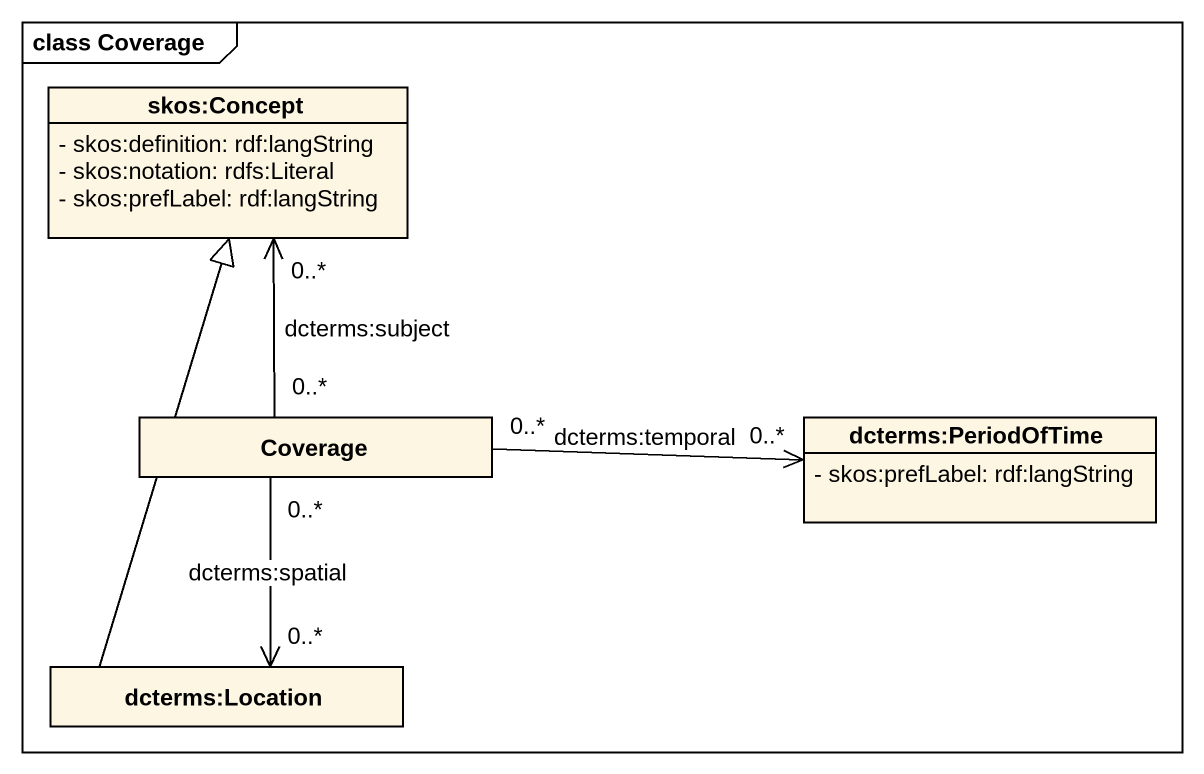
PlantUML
@startuml
mainframe class Coverage
hide circle
hide empty members
skinparam classAttributeIconSize 0
class "skos:Concept" as skos_Concept {
  - skos:definition: rdf:langString
  - skos:notation: rdfs:Literal
  - skos:prefLabel: rdf:langString
}
class Coverage
class "dcterms:PeriodOfTime" as dcterms_PeriodOfTime {
  - skos:prefLabel: rdf:langString
}
class "dcterms:Location" as dcterms_Location
Coverage "0..*" -up-> "0..*" skos_Concept : dcterms:subject
Coverage "0..*" -right-> "0..*" dcterms_PeriodOfTime : dcterms:temporal
Coverage "0..*" --> "0..*" dcterms_Location : dcterms:spatial
dcterms_Location -up-|> skos_Concept
@enduml
